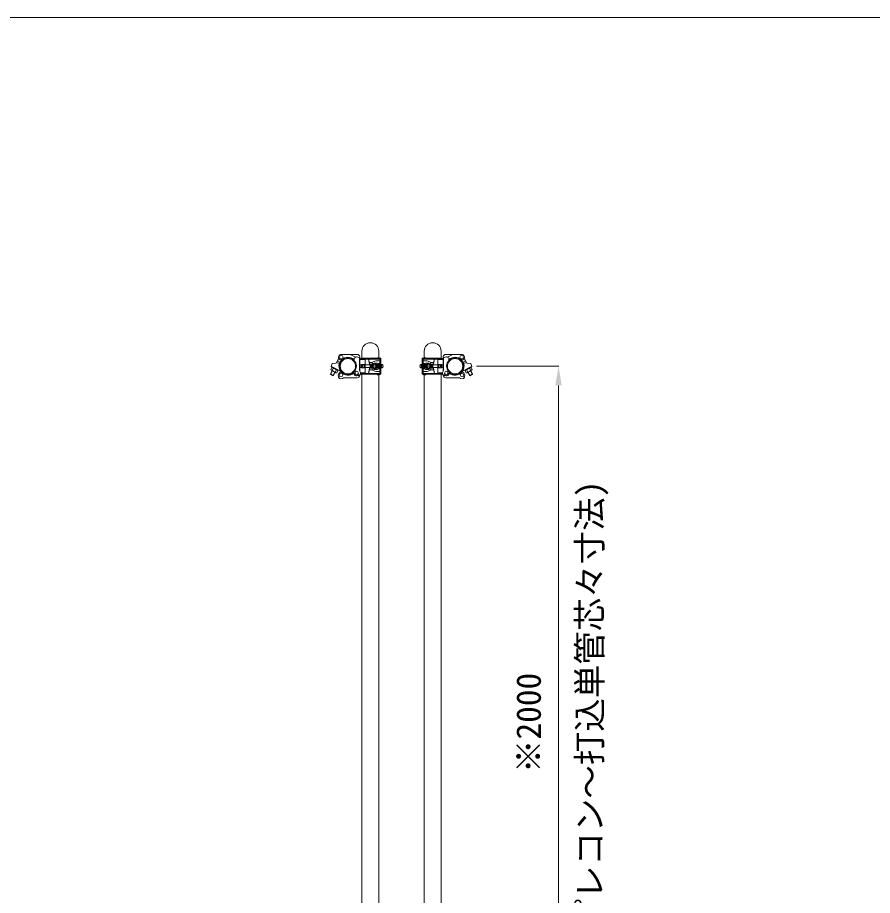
# Model space of a CAD drawing. Units: millimetres, scale not verified. Extents: x -6980 to 13145, y -14438 to 14438.
# Drawn here: x 2269 to 4719, y -3080 to -562 of the extents above; entities that cross this region are included whole.
import ezdxf
from ezdxf.enums import TextEntityAlignment as Align

# ---------------------------------------------------------------- set-up
doc = ezdxf.new("R2010")
doc.units = ezdxf.units.MM
doc.header["$LTSCALE"] = 38
for name, color, linetype, lineweight in [('0-6_ﾎﾞﾙﾄ類', 2, 'Continuous', 18), ('0-A_図面枠', 7, 'Continuous', 18), ('0-B_寸法', 3, 'Continuous', 18), ('0-D_単管', 7, 'Continuous', 18), ('0-E_単管ｸﾗﾝﾌﾟ', 7, 'Continuous', 18)]:
    doc.layers.add(name, color=color, linetype=linetype, lineweight=lineweight)
doc.styles.add('ＭＳ ゴシック', font='')
doc.styles.get('ＭＳ ゴシック').set_extended_font_data('MS Gothic')

msp = doc.modelspace()

# ---------------------------------------------------------------- linework, layer by layer
at = {"layer": '0-6_ﾎﾞﾙﾄ類'}
for p, q in [((3168, -1573.8), (3182.55, -1581.58)), ((3170.4, -1566), (3171.35, -1564.22)), ((3187.72, -1575.25), (3170.4, -1566)), ((3188.65, -1573.5), (3171.35, -1564.22)), ((3174.72, -1568.33), (3171.38, -1574.58)), ((3183.38, -1572.95), (3180.05, -1579.2)), ((3188.65, -1573.5), (3187.72, -1575.25)), ((3550.95, -1573.5), (3568.25, -1564.22)), ((3550.95, -1573.5), (3551.88, -1575.25)), ((3569.2, -1566), (3551.88, -1575.25)), ((3556.22, -1572.95), (3559.55, -1579.2)), ((3571.6, -1573.8), (3557.05, -1581.58)), ((3564.88, -1568.33), (3568.22, -1574.58)), ((3569.2, -1566), (3568.25, -1564.22))]:
    msp.add_line(p, q, dxfattribs=at)
for points in [[(3170.4, -1566), (3167.05, -1572.25), (3168, -1573.8)], [(3187.72, -1575.25), (3184.38, -1581.53), (3182.55, -1581.58)], [(3551.88, -1575.25), (3555.22, -1581.53), (3557.05, -1581.58)], [(3569.2, -1566), (3572.55, -1572.25), (3571.6, -1573.8)]]:
    msp.add_lwpolyline(points, dxfattribs=at)
for centre, radius, start, end in [((3170.9, -1570.25), 4.35, 207.478, 276.246), ((3183.03, -1563.23), 16.25, 224.274, 259.45), ((3183.9, -1577.2), 4.35, 207.478, 276.246), ((3555.7, -1577.2), 4.35, 263.754, 332.522), ((3556.57, -1563.23), 16.25, 280.55, 315.726), ((3568.7, -1570.25), 4.35, 263.754, 332.522)]:
    msp.add_arc(centre, radius, start, end, dxfattribs=at)
at = {"layer": '0-A_図面枠'}
msp.add_lwpolyline([(-6980.2, -562.5), (13144.8, -562.5), (13144.8, -14437.5), (-6980.2, -14437.5)], close=True, dxfattribs=at)
at = {"layer": '0-B_寸法'}
for p, q in [((3584.78, -1562.5), (3820.8, -1562.5)), ((3819.8, -1617.5), (3819.8, -3507.5))]:
    msp.add_line(p, q, dxfattribs=at)
at = {"layer": '0-B_寸法', "color": 91}
msp.add_solid([(3810.62, -1617.5), (3819.8, -1562.5), (3828.97, -1617.5)], dxfattribs=at)
at = {"layer": '0-D_単管'}
for p, q in [((3256.17, -1539.5), (3256.17, -1519.5)), ((3304.77, -1519.5), (3304.77, -1537.67)), ((3434.82, -1519.5), (3434.82, -1537.67)), ((3483.43, -1539.5), (3483.43, -1519.5)), ((3256.17, -3508), (3256.17, -1585.5)), ((3483.43, -3536.5), (3483.43, -1585.5)), ((3304.77, -1587.33), (3304.77, -3508))]:
    msp.add_line(p, q, dxfattribs=at)
msp.add_lwpolyline([(3434.82, -1587.33), (3434.82, -3538.5), (3470.6, -3538.5)], dxfattribs=at)
for centre in [(3280.47, -1519.5), (3459.12, -1519.5)]:
    msp.add_arc(centre, 24.3, 0, 180, dxfattribs=at)
at = {"layer": '0-E_単管ｸﾗﾝﾌﾟ'}
for p, q in [((3242.97, -1528.6), (3197.22, -1528.6)), ((3237.88, -1536.78), (3222.72, -1528.67)), ((3249.97, -1575.45), (3249.97, -1535.6)), ((3489.62, -1575.45), (3489.62, -1535.6)), ((3496.62, -1528.6), (3542.38, -1528.6)), ((3501.72, -1536.78), (3516.88, -1528.67)), ((3189.9, -1539.75), (3182.38, -1553.83)), ((3190.45, -1540.82), (3183.57, -1553.72)), ((3185.4, -1548.18), (3186.93, -1547.23)), ((3186.12, -1546.8), (3194.95, -1551.5)), ((3192.22, -1552.95), (3193.62, -1553.5)), ((3192.9, -1553.23), (3197.53, -1544.6)), ((3193.07, -1555.05), (3198.72, -1544.48)), ((3194.22, -1552.88), (3194.15, -1551.08)), ((3249.45, -1574.82), (3249.45, -1540.48)), ((3250.07, -1543.5), (3265.97, -1543.5)), ((3253.97, -1557.6), (3253.97, -1567.4)), ((3254.97, -1539.5), (3310.97, -1539.5)), ((3254.97, -1542), (3310.97, -1542)), ((3254.97, -1557.5), (3265.97, -1557.5)), ((3254.97, -1557.5), (3254.97, -1567.5)), ((3259.25, -1558.5), (3288.53, -1558.5)), ((3262.97, -1557.5), (3262.97, -1567.5)), ((3265.97, -1543.5), (3265.97, -1581.5)), ((3266.97, -1542), (3266.97, -1539.5)), ((3274.97, -1542), (3274.97, -1539.5)), ((3277.85, -1552), (3274.97, -1542)), ((3277.85, -1557), (3289.28, -1557)), ((3281.82, -1557.5), (3289, -1557.5)), ((3295.97, -1546.93), (3283.85, -1552)), ((3290.47, -1557), (3295.48, -1557)), ((3292.75, -1553.5), (3300, -1553.5)), ((3295.97, -1546.93), (3306.97, -1546.93)), ((3298.1, -1558.5), (3313, -1558.5)), ((3299.03, -1557.5), (3313.82, -1557.5)), ((3302.55, -1554.92), (3306.97, -1554.92)), ((3307.95, -1544), (3310.97, -1544)), ((3307.97, -1539.5), (3307.97, -1557.5)), ((3307.97, -1543), (3310.97, -1543)), ((3310.97, -1539.5), (3310.97, -1557.5)), ((3314.6, -1557.75), (3313.82, -1557.5)), ((3425, -1557.75), (3425.77, -1557.5)), ((3440.57, -1557.5), (3425.77, -1557.5)), ((3441.5, -1558.5), (3426.6, -1558.5)), ((3428.62, -1539.5), (3428.62, -1557.5)), ((3484.62, -1539.5), (3428.62, -1539.5)), ((3484.62, -1542), (3428.62, -1542)), ((3431.62, -1543), (3428.62, -1543)), ((3431.65, -1544), (3428.62, -1544)), ((3431.62, -1539.5), (3431.62, -1557.5)), ((3443.62, -1546.93), (3432.62, -1546.93)), ((3437.05, -1554.92), (3432.62, -1554.92)), ((3446.85, -1553.5), (3439.6, -1553.5)), ((3443.62, -1546.93), (3455.75, -1552)), ((3449.12, -1557), (3444.12, -1557)), ((3461.75, -1557), (3450.32, -1557)), ((3457.77, -1557.5), (3450.6, -1557.5)), ((3480.35, -1558.5), (3451.07, -1558.5)), ((3461.75, -1552), (3464.62, -1542)), ((3464.62, -1542), (3464.62, -1539.5)), ((3472.62, -1542), (3472.62, -1539.5)), ((3489.53, -1543.5), (3473.62, -1543.5)), ((3473.62, -1543.5), (3473.62, -1581.5)), ((3484.62, -1557.5), (3473.62, -1557.5)), ((3476.62, -1557.5), (3476.62, -1567.5)), ((3484.62, -1557.5), (3484.62, -1567.5)), ((3485.62, -1557.6), (3485.62, -1567.4)), ((3490.15, -1574.82), (3490.15, -1540.48)), ((3546.53, -1555.05), (3540.88, -1544.48)), ((3546.7, -1553.23), (3542.08, -1544.6)), ((3553.48, -1546.8), (3544.65, -1551.5)), ((3545.38, -1552.88), (3545.45, -1551.08)), ((3547.38, -1552.95), (3545.97, -1553.5)), ((3549.15, -1540.82), (3556.03, -1553.72)), ((3549.7, -1539.75), (3557.22, -1553.83)), ((3554.2, -1548.18), (3552.67, -1547.23)), ((3170.88, -1575.33), (3166.2, -1584.07)), ((3175.03, -1588.8), (3166.2, -1584.07)), ((3171.75, -1575.8), (3166.38, -1585.88)), ((3171.17, -1564.15), (3169.88, -1565.45)), ((3171.17, -1564.15), (3194.65, -1576.7)), ((3178.82, -1579.58), (3173.42, -1589.65)), ((3179.7, -1580.05), (3175.03, -1588.8)), ((3252.12, -1581.5), (3265.97, -1581.5)), ((3254.97, -1567.5), (3265.97, -1567.5)), ((3254.97, -1583), (3310.97, -1583)), ((3254.97, -1585.5), (3310.97, -1585.5)), ((3259.25, -1566.5), (3288.53, -1566.5)), ((3265.97, -1581.5), (3264.4, -1583)), ((3266.97, -1585.5), (3266.97, -1583)), ((3277.85, -1573), (3274.97, -1583)), ((3274.97, -1585.5), (3274.97, -1583)), ((3277.85, -1568), (3289.28, -1568)), ((3281.82, -1567.5), (3289, -1567.5)), ((3295.97, -1578.07), (3283.85, -1573)), ((3290.47, -1568), (3295.48, -1568)), ((3292.75, -1571.5), (3300, -1571.5)), ((3295.97, -1578.07), (3306.97, -1578.07)), ((3298.1, -1566.5), (3313, -1566.5)), ((3299.03, -1567.5), (3313.82, -1567.5)), ((3302.55, -1570.08), (3306.97, -1570.08)), ((3307.95, -1581), (3310.97, -1581)), ((3307.97, -1585.5), (3307.97, -1567.5)), ((3307.97, -1582), (3310.97, -1582)), ((3310.97, -1567.5), (3310.97, -1585.5)), ((3314.6, -1567.25), (3313.82, -1567.5)), ((3425, -1567.25), (3425.77, -1567.5)), ((3440.57, -1567.5), (3425.77, -1567.5)), ((3441.5, -1566.5), (3426.6, -1566.5)), ((3428.62, -1567.5), (3428.62, -1585.5)), ((3431.65, -1581), (3428.62, -1581)), ((3431.62, -1582), (3428.62, -1582)), ((3484.62, -1583), (3428.62, -1583)), ((3484.62, -1585.5), (3428.62, -1585.5)), ((3431.62, -1585.5), (3431.62, -1567.5)), ((3437.05, -1570.08), (3432.62, -1570.08)), ((3443.62, -1578.07), (3432.62, -1578.07)), ((3446.85, -1571.5), (3439.6, -1571.5)), ((3443.62, -1578.07), (3455.75, -1573)), ((3449.12, -1568), (3444.12, -1568)), ((3461.75, -1568), (3450.32, -1568)), ((3457.77, -1567.5), (3450.6, -1567.5)), ((3480.35, -1566.5), (3451.07, -1566.5)), ((3461.75, -1573), (3464.62, -1583)), ((3464.62, -1585.5), (3464.62, -1583)), ((3472.62, -1585.5), (3472.62, -1583)), ((3484.62, -1567.5), (3473.62, -1567.5)), ((3487.47, -1581.5), (3473.62, -1581.5)), ((3473.62, -1581.5), (3475.2, -1583)), ((3568.43, -1564.15), (3544.95, -1576.7)), ((3559.9, -1580.05), (3564.58, -1588.8)), ((3560.78, -1579.58), (3566.17, -1589.65)), ((3564.58, -1588.8), (3573.4, -1584.07)), ((3567.85, -1575.8), (3573.22, -1585.88)), ((3568.43, -1564.15), (3569.72, -1565.45)), ((3568.73, -1575.33), (3573.4, -1584.07)), ((3173.42, -1589.65), (3175.03, -1588.8)), ((3188.88, -1595.22), (3191, -1593.1)), ((3242.97, -1595.77), (3203.88, -1595.77)), ((3248.9, -1589.8), (3246.78, -1587.67)), ((3490.7, -1589.8), (3492.82, -1587.67)), ((3496.62, -1595.77), (3535.72, -1595.77)), ((3550.72, -1595.22), (3548.6, -1593.1)), ((3566.17, -1589.65), (3564.58, -1588.8))]:
    msp.add_line(p, q, dxfattribs=at)
for points in [[(3168.78, -1560.25), (3170.75, -1554.85), (3192.22, -1552.95)], [(3274.97, -1542), (3277.85, -1557), (3277.85, -1552), (3283.85, -1552)], [(3464.62, -1542), (3461.75, -1557), (3461.75, -1552), (3455.75, -1552)], [(3570.83, -1560.25), (3568.85, -1554.85), (3547.38, -1552.95)], [(3173.42, -1589.65), (3166.38, -1585.88), (3166.2, -1584.07)], [(3274.97, -1583), (3277.85, -1568), (3277.85, -1573), (3283.85, -1573)], [(3464.62, -1583), (3461.75, -1568), (3461.75, -1573), (3455.75, -1573)], [(3566.17, -1589.65), (3573.22, -1585.88), (3573.4, -1584.07)]]:
    msp.add_lwpolyline(points, dxfattribs=at)
for centre, radius in [((3197.25, -1536.6), 5), ((3542.35, -1536.6), 5), ((3216.2, -1562.5), 21.8), ((3523.4, -1562.5), 21.8), ((3196.67, -1587.45), 5), ((3241.15, -1582), 5), ((3498.45, -1582), 5), ((3542.92, -1587.45), 5)]:
    msp.add_circle(centre, radius, dxfattribs=at)
for centre, radius, start, end in [((3197.25, -1536.6), 8, 89.555, 294.53), ((3242.07, -1543.57), 8, 22.798, 204.53), ((3242.97, -1535.6), 7, 0, 90), ((3496.62, -1535.6), 7, 90, 180), ((3497.53, -1543.57), 8, 335.47, 157.202), ((3542.35, -1536.6), 8, 245.47, 90.445), ((3173.47, -1561.97), 5, 159.862, 224.13), ((3216.2, -1562.5), 25.8, 158.301, 221.08), ((3216.2, -1562.5), 24.3, 158.23, 141.61), ((3216.2, -1562.5), 25.8, 46.062, 136.061), ((3254.97, -1544.5), 5, 90, 180), ((3254.97, -1562.5), 5, 90, 270), ((3254.97, -1544.5), 2.5, 90, 156.422), ((3263.72, -1562.5), 6, 138.19, 221.81), ((3263.72, -1562.5), 6, 123.557, 123.564), ((3286.72, -1562.5), 7, 134.415, 225.585), ((3288.72, -1562.5), 7, 134.415, 225.585), ((3290.72, -1562.5), 7, 134.415, 225.585), ((3283.85, -1557), 5, 0, 90), ((3292.72, -1562.5), 7, 134.415, 225.585), ((3298.35, -1562.5), 10.6, 121.891, 238.109), ((3298.35, -1562.5), 9.6, 110.364, 249.636), ((3303.35, -1562.5), 9.6, 110.364, 249.636), ((3303.35, -1562.5), 6.6, 130.749, 229.251), ((3304.72, -1562.5), 7, 134.415, 225.585), ((3303.4, -1543.77), 6.25, 43.038, 136.962), ((3306.73, -1562.5), 7, 134.415, 225.585), ((3296.65, -1562.5), 9.6, 31.388, 69.636), ((3308.72, -1562.5), 7, 134.415, 225.585), ((3310.73, -1562.5), 7, 134.415, 225.585), ((3312.72, -1562.5), 7, 134.415, 225.585), ((3306.97, -1550.93), 4, 270, 90), ((3314.73, -1562.5), 7, 134.415, 225.585), ((3316.72, -1562.5), 7, 134.415, 225.585), ((3318.73, -1562.5), 7, 134.415, 225.585), ((3319.72, -1562.5), 7, 137.22, 222.78), ((3310.93, -1562.5), 6, 307.592, 52.408), ((3428.68, -1562.5), 6, 127.592, 232.408), ((3419.88, -1562.5), 7, 317.22, 42.78), ((3420.88, -1562.5), 7, 314.415, 45.585), ((3422.88, -1562.5), 7, 314.415, 45.585), ((3432.62, -1550.93), 4, 90, 270), ((3424.88, -1562.5), 7, 314.415, 45.585), ((3436.2, -1543.77), 6.25, 43.038, 136.962), ((3426.88, -1562.5), 7, 314.415, 45.585), ((3428.88, -1562.5), 7, 314.415, 45.585), ((3442.95, -1562.5), 9.6, 110.364, 148.612), ((3430.88, -1562.5), 7, 314.415, 45.585), ((3432.88, -1562.5), 7, 314.415, 45.585), ((3436.25, -1562.5), 9.6, 290.364, 69.636), ((3434.88, -1562.5), 7, 314.415, 45.585), ((3436.25, -1562.5), 6.6, 310.749, 49.251), ((3441.25, -1562.5), 9.6, 290.364, 69.636), ((3441.25, -1562.5), 10.6, 301.891, 58.109), ((3455.75, -1557), 5, 90, 180), ((3446.88, -1562.5), 7, 314.415, 45.585), ((3448.88, -1562.5), 7, 314.415, 45.585), ((3450.88, -1562.5), 7, 314.415, 45.585), ((3452.88, -1562.5), 7, 314.415, 45.585), ((3475.88, -1562.5), 6, 56.436, 56.443), ((3475.88, -1562.5), 6, 318.19, 41.81), ((3484.62, -1544.5), 5, 0, 90), ((3484.62, -1544.5), 2.5, 23.578, 90), ((3484.62, -1562.5), 5, 270, 90), ((3523.4, -1562.5), 24.3, 38.39, 21.77), ((3523.4, -1562.5), 25.8, 43.939, 133.938), ((3523.4, -1562.5), 25.8, 318.92, 21.699), ((3566.12, -1561.97), 5, 315.87, 20.138), ((3196.67, -1587.45), 8, 71.788, 224.862), ((3216.2, -1562.5), 25.8, 221.076, 311.075), ((3241.15, -1582), 8, 161.788, 314.862), ((3241.15, -1582), 11, 314.862, 40.876), ((3254.97, -1580.5), 5, 231.658, 270), ((3254.97, -1580.5), 2.5, 203.578, 270), ((3263.72, -1562.5), 6, 236.443, 236.462), ((3283.85, -1568), 5, 270, 0), ((3303.4, -1581.23), 6.25, 223.038, 316.962), ((3296.65, -1562.5), 9.6, 290.364, 328.612), ((3306.97, -1574.07), 4, 270, 90), ((3432.62, -1574.07), 4, 90, 270), ((3436.2, -1581.23), 6.25, 223.038, 316.962), ((3442.95, -1562.5), 9.6, 211.388, 249.636), ((3455.75, -1568), 5, 180, 270), ((3475.88, -1562.5), 6, 303.538, 303.557), ((3484.62, -1580.5), 2.5, 270, 336.422), ((3484.62, -1580.5), 5, 270, 308.342), ((3498.45, -1582), 11, 139.124, 225.138), ((3498.45, -1582), 8, 225.138, 18.212), ((3523.4, -1562.5), 25.8, 228.925, 318.924), ((3542.92, -1587.45), 8, 315.138, 108.212), ((3196.67, -1587.45), 11, 224.862, 310.876), ((3242.97, -1588.78), 7, 270, 0), ((3496.62, -1588.78), 7, 180, 270), ((3542.92, -1587.45), 11, 229.124, 315.138)]:
    msp.add_arc(centre, radius, start, end, dxfattribs=at)

# ---------------------------------------------------------------- texts
at = {"layer": '0-B_寸法', "style": 'ＭＳ ゴシック'}
for s, p in [('(プレコン～打込単管芯々寸法)', (3965.4, -3234.5)), ('※2000', (3790.25, -2729.32))]:
    msp.add_text(s, height=70.38, rotation=90, dxfattribs=at).set_placement(p, align=Align.BOTTOM_LEFT)

doc.saveas('drawing.dxf')
